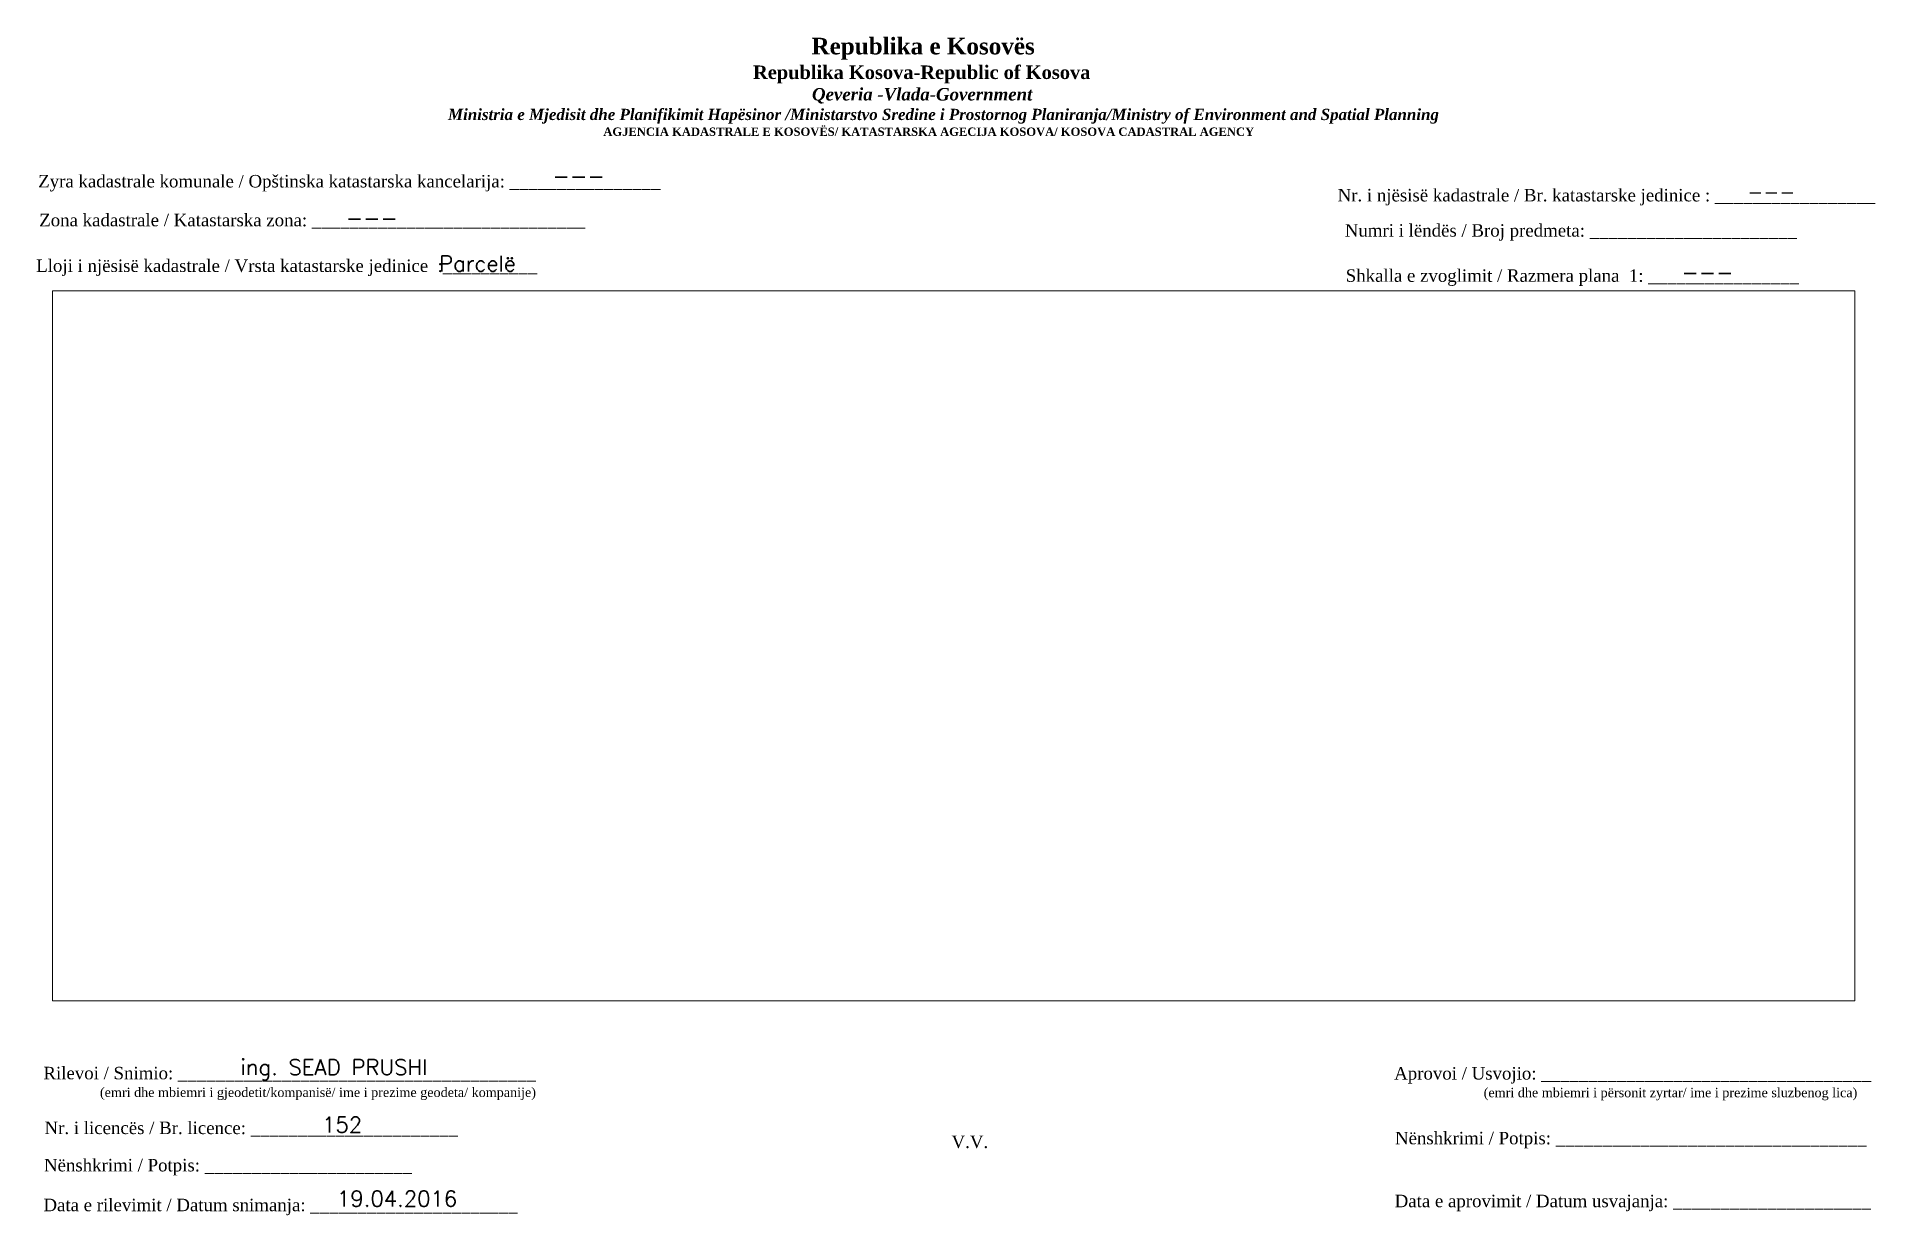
# Paper-space layout 'Manuali Landscape' of a CAD drawing. Header units: metres, sheet in millimetres. Extents: x 1 to 295, y 3 to 192.
import ezdxf

# ---------------------------------------------------------------- set-up
doc = ezdxf.new("R2010")
doc.units = ezdxf.units.M
doc.layers.add('Korniza e jashtme', color=7, linetype='Continuous')
doc.layers.add('Korniza txt', color=7, linetype='Continuous')
doc.styles.get("Standard").update_dxf_attribs({"font": 'simplex.shx'})

psp = doc.layouts.new('Manuali Landscape')

# ---------------------------------------------------------------- texts
at = {"layer": 'Korniza txt'}
for s, insert, char_height, width, attachment_point in [('\\pi77.297;{\\fBook Antiqua|b1|i0|c0|p18;\\H1.333x;Republika e Kosovës\\fTimes New Roman|b1|i0|c0|p18;\\P\\pi67.927;\\fBook Antiqua|b1|i0|c0|p18;\\H0.8125x;Republika Kosova-Republic of Kosova\\fTimes New Roman|b1|i0|c0|p18;\\P\\pi77.378;\\fBook Antiqua|b1|i1|c0|p18;\\H0.9233x;Qeveria -Vlada-Government \\P\\pi13.032,l6,t23.033;\\fTimes New Roman|b1|i1|c0|p18;\\H0.9x;Ministria e Mjedisit dhe Planifikimit Hapësinor /Ministarstvo Sredine i Prostornog Planiranja/Ministry of Environment and Spatial Planning\\P\\pi43.931,l0,tz;\\fBook Antiqua|b1|i0|c0|p18;\\H0.7406x;AGJENCIA KADASTRALE E KOSOVËS/ KATASTARSKA AGECIJA KOSOVA/ KOSOVA CADASTRAL AGENCY}', (47.61, 191.48), 2, 191.8237, 1), ('{\\fTimes New Roman|b0|i0|c0|p18; Zyra kadastrale komunale / Opštinska katastarska kancelarija: ________________}', (0.19, 169.49), 2, 114.6874, 1), ('---', (83.41, 170.56), 2.5, 29.4868, 1), ('{\\fTimes New Roman|b0|i0|c0|p18;Nr. i njësisë kadastrale / Br. katastarske jedinice : _________________}', (209.25, 167.25), 2, 98.5379, 1), ('---', (274.93, 167.96), 2.3, 11.477, 1), ('{\\fTimes New Roman|b0|i0|c0|p18; Zona kadastrale / Katastarska zona: _____________________________}', (0.36, 163.26), 2, 87.8278, 1), ('---', (50.25, 163.85), 2.5, 37.1896, 1), ('{\\fTimes New Roman|b0|i0|c0|p18; Numri i lëndës / Broj predmeta: ______________________}', (209.64, 161.6), 2, 83.344, 1), ('Parcelë', (65.21, 156.54), 2.5, 29.4868, 1), ('{\\fTimes New Roman|b0|i0|c0|p18; Lloji i njësisë kadastrale / Vrsta katastarske jedinice  :__________ }', (-0.12, 155.94), 2, 108.0893, 1), ('{\\fTimes New Roman|b0|i0|c0|p18; Shkalla e zvoglimit / Razmera plana  1: ________________}', (209.8, 154.36), 2, 98.5379, 1), ('---', (264.37, 155.13), 2.5, 29.4868, 1), ('{\\fTimes New Roman|b0|i0|c0|p18; Rilevoi / Snimio: ______________________________________\\P             \\H0.75x;(emri dhe mbiemri i gjeodetit/kompanisë/ ime i prezime geodeta/ kompanije)}', (1.03, 26.53), 2, 87.3883, 1), ('ing. SEAD PRUSHI', (33.37, 27.73), 2.5, 39.8023, 1), ('{\\fTimes New Roman|b0|i0|c0|p18; Aprovoi / Usvojio: ___________________________________\\P                    \\H0.75x;(emri dhe mbiemri i përsonit zyrtar/ ime i prezime sluzbenog lica)}', (217.56, 26.49), 2, 83.344, 1), ('{\\fTimes New Roman|b0|i0|c0|p18; Nr. i licencës / Br. licence: ______________________\\P                                }', (1.21, 17.75), 2, 83.344, 1), ('152', (46.45, 18.5), 2.5, 5.2174, 1), ('{\\fTimes New Roman|b0|i0|c0|p18;V.V.                                 }', (150.3, 14.49), 2, 9.4297, 5), ('{\\fTimes New Roman|b0|i0|c0|p18; Nënshkrimi / Potpis: _________________________________\\P                                 }', (217.69, 16.11), 2, 83.344, 1), ('{\\fTimes New Roman|b0|i0|c0|p18; Nënshkrimi / Potpis: ______________________\\P                                 }', (1.12, 11.77), 2, 83.344, 1), ('19.04.2016', (48.84, 6.64), 2.5, 29.4868, 1), ('{\\fTimes New Roman|b0|i0|c0|p18; Data e aprovimit / Datum usvajanja: _____________________}', (217.64, 6.03), 2, 83.344, 1), ('{\\fTimes New Roman|b0|i0|c0|p18; Data e rilevimit / Datum snimanja: ______________________\\P                                 }', (1.03, 5.39), 2, 83.344, 1)]:
    psp.add_mtext(s, dxfattribs=dict(at, insert=insert, char_height=char_height, width=width, attachment_point=attachment_point))

# ---------------------------------------------------------------- viewports
at = {"layer": 'Korniza e jashtme', "view_target_point": (370776.427, 310629.57)}
psp.add_viewport(center=(147.72, 94.03), size=(288.92, 113.7964), view_center_point=(7144067.505, 4375800.746), view_height=147.93538, dxfattribs=at)

doc.saveas('drawing.dxf')
